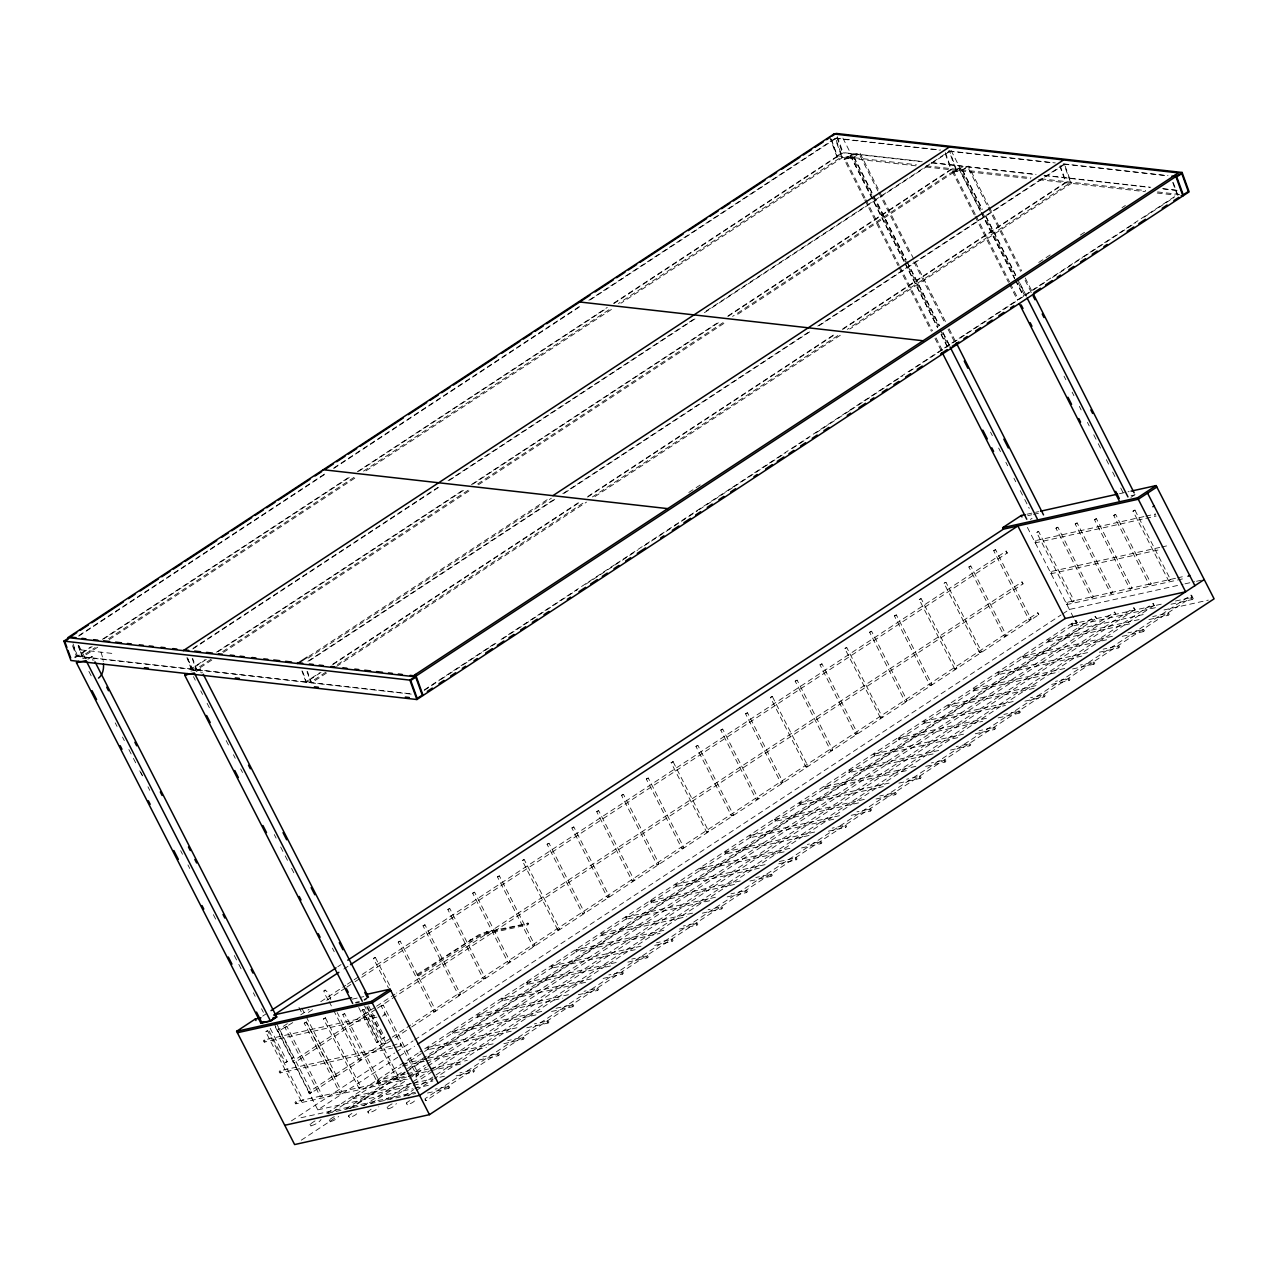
<?xml version="1.0" encoding="UTF-8"?>
<svg xmlns="http://www.w3.org/2000/svg" width="1278" height="1278" viewBox="0 0 1278 1278"><rect width="100%" height="100%" fill="white"/><g stroke="black" fill="none" stroke-linecap="round" stroke-linejoin="round"><path stroke-width="0.75" stroke-dasharray="5 3.75" d="M293.445 1057.561L291.544 1058.583L293.445 1057.561L278.189 1027.752M384.71 1037.64L382.857 1038.487L384.806 1037.496L368.655 1005.946M285.282 1062.625L287.246 1061.635L285.282 1062.625L268.236 1029.317M378.607 1041.57L376.643 1042.56L378.607 1041.57L361.562 1008.278M301.209 1101.157L265.696 1031.745L266.527 1031.09L267.645 1030.723L303.158 1100.134L301.209 1101.157L303.158 1100.134M267.581 1030.867L265.696 1031.745M284.962 1027.48L286.911 1026.458L322.423 1095.869L321.577 1096.508L320.474 1096.875L284.962 1027.48L286.911 1026.458M304.228 1023.199L306.161 1022.192L341.689 1091.588L340.843 1092.243L339.74 1092.61L304.228 1023.199L306.161 1022.192M328.222 999.747C318.733 986.025 328.047 987.782 331.05 1000.466M325.73 990.051L323.781 991.073M323.494 1018.933L325.427 1017.911L323.494 1018.933L359.006 1088.345L360.108 1087.961L360.955 1087.322L325.427 1017.911M342.76 1014.652L344.693 1013.646L380.221 1083.057L379.374 1083.696L378.272 1084.063L342.76 1014.652L344.693 1013.646M309.675 1093.105L311.624 1092.083L309.675 1093.105L274.163 1023.694M373.4 958.452L375.349 957.43L373.4 958.452L388.496 987.958M320.474 1096.875L322.423 1095.869M362.009 1010.387L363.958 1009.364L362.009 1010.387L397.538 1079.798L398.64 1079.431L399.487 1078.776L363.958 1009.364M334.485 1076.795L336.433 1075.772L334.485 1076.795L306.081 1021.266M398.209 942.142L400.158 941.119L435.67 1010.531L434.839 1011.186L433.737 1011.553L398.209 942.142L400.158 941.119M339.74 1092.61L341.689 1091.588M381.275 1006.121L383.224 1005.099L418.753 1074.51L417.906 1075.149L416.804 1075.517L381.275 1006.121L383.224 1005.099M361.179 1059.606L359.294 1060.484L361.243 1059.462L337.264 1012.623M423.018 925.831L424.967 924.809L460.479 994.22L459.649 994.875L458.546 995.242L423.018 925.831L424.967 924.809M359.006 1088.345L360.955 1087.322M384.103 1044.174L386.052 1043.152L384.103 1044.174L364.581 1005.994M447.827 909.521L449.776 908.498L485.305 977.91L484.458 978.565L483.356 978.932L447.827 909.521L449.776 908.498M378.272 1084.063L380.221 1083.057M472.652 893.21L474.585 892.188L510.114 961.599L509.267 962.254L508.165 962.622L472.652 893.21L474.585 892.188M397.538 1079.798L399.487 1078.776M433.737 1011.553L435.67 1010.531M497.461 876.9L499.394 875.877L534.923 945.289L534.076 945.944L532.974 946.311L497.461 876.9L499.394 875.877M416.804 1075.517L418.753 1074.51M458.546 995.242L460.479 994.22M557.783 930.001L522.271 860.589L523.101 859.95L524.22 859.567L559.732 928.978L557.783 930.001L559.732 928.978M524.156 859.711L522.271 860.589M483.356 978.932L485.305 977.91M547.08 844.279L549.029 843.256L584.541 912.668L583.695 913.323L582.592 913.69L547.08 844.279L549.029 843.256M508.165 962.622L510.114 961.599M571.889 827.968L573.838 826.946L609.35 896.357L608.52 897.012L607.401 897.38L571.889 827.968L573.838 826.946M532.974 946.311L534.923 945.289M596.698 811.658L598.647 810.635L634.16 880.047L633.329 880.702L632.211 881.069L596.698 811.658L598.647 810.635M621.507 795.347L623.456 794.325L658.969 863.736L658.138 864.391L657.036 864.759L621.507 795.347L623.456 794.325M582.592 913.69L584.541 912.668M646.317 779.037L648.265 778.014L683.778 847.426L682.947 848.081L681.845 848.448L646.317 779.037L648.265 778.014M607.401 897.38L609.35 896.357M671.126 762.726L673.075 761.704L671.126 762.726L706.654 832.138L707.756 831.77L708.587 831.115L673.075 761.704M632.211 881.069L634.16 880.047M695.935 746.416L697.884 745.394L733.412 814.805L732.566 815.46L731.463 815.827L695.935 746.416L697.884 745.394M657.036 864.759L658.969 863.736M720.76 730.105L722.693 729.099L758.221 798.494L757.375 799.149L756.272 799.517L720.76 730.105L722.693 729.099M681.845 848.448L683.778 847.426M745.569 713.795L747.502 712.789L783.031 782.184L782.184 782.839L781.082 783.206L745.569 713.795L747.502 712.789M706.654 832.138L708.587 831.115M770.378 697.484L772.311 696.478L770.378 697.484L805.891 766.896L806.993 766.528L807.84 765.873L772.311 696.478M731.463 815.827L733.412 814.805M795.188 681.174L797.137 680.168L832.649 749.563L831.802 750.218L830.7 750.585L795.188 681.174L797.137 680.168M756.272 799.517L758.221 798.494M819.997 664.864L821.946 663.857L857.458 733.252L856.627 733.907L855.509 734.275L819.997 664.864L821.946 663.857M781.082 783.206L783.031 782.184M880.526 717.964L844.806 648.553L845.653 647.914L846.755 647.547L882.267 716.942L880.382 717.821L882.267 716.942M846.691 647.674L844.806 648.553M805.891 766.896L807.84 765.873M869.615 632.243L871.564 631.236L907.076 700.632L906.246 701.287L905.128 701.654L869.615 632.243L871.564 631.236M830.7 750.585L832.649 749.563M894.424 615.932L896.373 614.926L931.886 684.321L931.055 684.976L929.953 685.343L894.424 615.932L896.373 614.926M855.509 734.275L857.458 733.252M954.762 669.033L919.233 599.622L920.08 598.983L921.182 598.615L956.695 668.011L954.762 669.033L956.695 668.011M921.119 598.743L919.233 599.622M979.763 652.723L944.043 583.311L944.889 582.672L945.992 582.305L981.52 651.7L979.635 652.579L981.52 651.7M945.992 582.305L944.043 583.311M905.128 701.654L907.076 700.632M968.868 567.001L970.801 565.994L1006.329 635.39L1005.482 636.045L1004.38 636.412L968.868 567.001L970.801 565.994M929.953 685.343L931.886 684.321M993.677 550.69L995.61 549.684L1031.138 619.079L1030.292 619.734L1029.189 620.102L993.677 550.69L995.61 549.684M1072.194 601.922L1036.666 532.511L1037.512 531.856L1038.615 531.488L1074.143 600.9L1072.194 601.922L1074.143 600.9M1038.551 531.632L1036.666 532.511M1004.38 636.412L1006.329 635.39M1055.932 528.229L1057.88 527.223L1093.393 596.634L1092.562 597.273L1091.46 597.641L1055.932 528.229L1057.88 527.223M1029.189 620.102L1031.138 619.079M1075.197 523.964L1077.146 522.942L1112.659 592.353L1111.828 593.008L1110.726 593.375L1075.197 523.964L1077.146 522.942M1094.463 519.699L1096.412 518.676L1131.925 588.088L1131.094 588.727L1129.992 589.094L1094.463 519.699L1096.412 518.676M1113.729 515.417L1115.678 514.411L1151.19 583.806L1150.36 584.461L1149.241 584.829L1113.729 515.417L1115.678 514.411M1091.46 597.641L1093.393 596.634M1132.995 511.152L1134.944 510.13L1132.995 511.152L1168.507 580.563L1169.626 580.196L1170.456 579.541L1134.944 510.13M1110.726 593.375L1112.659 592.353M1129.992 589.094L1131.925 588.088M1149.241 584.829L1151.19 583.806M1168.507 580.563L1170.456 579.541M327.599 1113.314L415.749 1093.425M1155.136 514.139L1154.849 515.609M287.39 1023.63L277.374 1030.196L277.598 1031.761L293.381 1022.256M278.364 1032.129L277.374 1030.196M374.885 1007.336L293.173 1061.044L293.061 1062.146L294.148 1062.976L375.876 1009.253M294.148 1062.976L293.173 1061.044M390.669 1038.183L308.957 1091.891L308.845 1092.994L309.947 1093.824L393.32 1039.014M309.947 1093.824L308.957 1091.891M315.027 1120.918C301.768 1128.873 317.056 1125.758 321.018 1119.56M311.017 1126.126L310.027 1124.209M1006.201 551.09L1007.176 553.007L1006.201 551.09L360.763 975.386M334.293 1116.652C322.519 1122.835 333.526 1123.378 338.606 1116.381M330.283 1121.86L329.293 1119.927M351.897 1113.473C342.488 1118.905 355.444 1117.643 357.872 1112.116M349.549 1117.595L348.559 1115.662M371.163 1109.208C361.115 1115.79 376.738 1111.652 378.799 1106.748M368.815 1113.314L367.824 1111.397M392.09 1103.841C380.317 1110.007 391.324 1110.55 396.404 1103.569M388.081 1109.048L387.09 1107.115M1021.985 581.937L1022.975 583.854L1021.985 581.937L396.563 993.07M409.695 1100.662C400.286 1106.093 413.241 1104.831 415.669 1099.304M407.347 1104.783L406.356 1102.85M426.005 1100.646L425.015 1098.713L1191.048 595.133L1192.15 595.963L1192.039 597.05L426.005 1100.646L424.903 1099.815M1037.768 612.785L1038.758 614.702L1037.768 612.785L412.347 1023.918M1076.06 620.613L1077.05 622.546L1076.06 620.613L419.951 1051.954M1095.326 616.347L1096.316 618.28L1095.326 616.347L405.909 1069.574M1114.592 612.082L1115.582 613.999L1114.592 612.082L426.836 1064.207M1133.858 607.801L1134.848 609.734L1133.858 607.801L431.101 1069.798M1153.123 603.535L1154.114 605.468L1153.123 603.535L415.398 1088.505M1191.048 595.133L1192.039 597.05M78.996 635.454L325.602 473.339M333.941 467.86L582.209 304.643M588.87 300.266L835.492 138.152L842.506 157.545L620.9 303.237M78.741 636.124L327.008 472.908M333.67 468.531L581.953 305.314M590.292 299.835L835.237 138.807L841.723 156.763L618.44 303.541M74.603 657.18L76.281 656.077L412.363 693.986M831.323 139.366L837.282 155.804L842.314 152.497L921.39 161.411M73.054 643.793L77.383 655.758L90.722 646.987M102.384 639.319L350.651 476.103M357.329 471.726L607.274 307.423M613.935 303.03L837.218 156.251L841.723 156.763M75.067 657.787L92.128 646.572M103.79 638.904L352.073 475.688M358.735 471.294L607.002 308.078M613.68 303.701L843.16 152.849L922.237 161.763M77.383 655.758L81.904 656.269L95.227 647.499M108.566 638.744L356.834 475.528M363.511 471.135L611.779 307.918M97.687 647.195L82.687 657.052L78.581 645.741M109.349 639.527L357.616 476.311M365.955 470.831L612.561 308.717M863.944 198.298L844.151 159.287L850.349 155.213L860.03 153.184L878.929 190.422M864.966 197.818L845.189 158.823L850.221 155.501L858.992 153.664L877.89 190.901M87.894 659.208L92.288 656.525L94.093 660.071M844.151 159.287L853.832 157.258L860.03 153.184M193.122 648.297L438.066 487.285M448.067 480.704L696.35 317.487M706.335 310.921L949.618 150.98L956.647 170.389L735.026 316.081M192.866 648.968L441.15 485.752M449.473 480.272L696.095 318.158M704.418 312.679L949.362 151.651L955.864 169.607L732.582 316.385M187.722 658.138L191.524 668.602L204.847 659.831M216.509 652.163L464.793 488.947M471.454 484.57L719.738 321.353M728.061 315.874L951.343 169.095L955.864 169.607M206.253 659.416L191.269 669.273L187.163 657.946M217.931 651.748L466.198 488.531M472.86 484.138L721.143 320.922M727.805 316.545L951.088 169.766L956.647 170.389M191.524 668.602L196.029 669.113L211.03 659.256M222.691 651.588L470.975 488.372M477.637 483.979L725.92 320.762M974.251 214.848L952.637 172.226L958.851 168.153L980.45 210.774M975.29 214.369L953.676 171.763L958.724 168.44L968.532 166.124L988.341 205.183M211.813 660.039L196.812 669.896L192.722 658.585M223.474 652.371L471.758 489.154M478.419 484.777L726.703 321.561M196.125 671.621L200.518 668.921L202.339 672.484M953.676 171.763L962.462 169.91L967.494 166.603L987.303 205.662M952.637 172.226L962.334 170.198L968.532 166.124M308.988 656.269L548.933 498.532M308.094 658.154L551.377 498.212M307.87 661.269L556.154 498.053M562.815 493.675L811.099 330.459M817.76 326.082L1064.366 163.951L1071.395 183.361L849.774 329.053M309.276 660.854L555.898 498.724M564.221 493.244L810.843 331.13M819.166 325.65L1064.111 164.622L1070.613 182.578L847.33 329.357M302.471 671.11L306.273 681.573L319.596 672.803M332.935 664.049L579.541 501.919M587.864 496.439L834.486 334.325M842.809 328.845L1066.092 182.067L1070.613 182.578M321.002 672.388L306.017 682.244L301.912 670.918M332.679 664.72L580.947 501.503M587.608 497.11L835.892 333.893M842.553 329.516L1065.836 182.738L1059.989 166.571M306.273 681.573L310.778 682.085L325.778 672.228M337.44 664.56L585.723 501.343M592.385 496.95L840.668 333.734M326.561 673.011L311.56 682.867L307.471 671.541M336.561 666.429L586.506 502.126M594.829 496.647L843.113 333.43M688.778 492.477L700.456 484.809M1038.71 262.453L1050.372 254.785M1080.357 235.056L1087.035 230.679M1122.02 207.675L1125.359 205.486M424.472 689.769L494.442 643.761M501.12 639.383L614.414 564.892M616.092 563.79L731.064 488.212M732.725 487.11L767.727 464.106M769.388 463.019L847.697 411.532M849.375 410.446L884.36 387.442M886.021 386.339L964.347 334.852M966.008 333.766L1000.994 310.762M1002.671 309.659L1080.98 258.172M1082.642 257.086L1177.629 194.639L1179.131 194.815M424.2 690.439L439.201 680.583M440.862 679.481L495.864 643.329M502.526 638.952L577.512 589.653M585.835 584.174L637.498 550.227M644.16 545.85L672.484 527.223M674.145 526.121L697.484 510.785M699.146 509.698L732.47 487.781M734.131 486.694L785.794 452.731M792.456 448.354L809.118 437.395M815.779 433.018L849.103 411.101M850.781 410.014L902.428 376.051M909.089 371.674L965.753 334.421M967.414 333.334L1045.739 281.847M1052.401 277.47L1082.386 257.757M1084.063 256.654L1135.711 222.691M1144.05 217.212L1174.035 197.499M262.661 1016.122L269.338 1011.729M337.743 966.759L341.082 964.57M343.846 969.043L348.862 965.753M1030.372 519.443L1032.049 518.325M300.729 1014.86L309.068 1009.364M320.746 1001.696L345.763 985.258M347.424 984.156L352.424 980.865M354.102 979.763L359.102 976.472M308.381 1012.4L313.398 1009.109M326.737 1000.339L345.076 988.277M346.753 987.175L353.415 982.798M355.092 981.696L360.092 978.405M361.754 977.319L1007.176 553.007M1130.918 497.334L1135.056 494.618L1131.813 495.289M416.963 974.475L478.723 934.825L486.854 931.79L528.581 923.259L527.878 924.777L486.311 934.01L478.435 937.125L418.337 975.929L416.963 974.475L418.337 975.929M417.65 975.194L470.384 940.544A13.179 2.221 -27.1 0 1 486.902 932.828L527.846 923.738M376.563 1006.233L394.902 994.172M377.537 1008.166L1022.975 583.854M527.814 922.716L527.878 924.777M392.346 1037.081L410.685 1025.02M394.998 1037.912L409.998 1028.039M411.676 1026.953L1038.758 614.702M291.4 1120.902L394.694 1052.992M396.356 1051.906L413.018 1040.947M414.679 1039.861L1061.06 614.942M1062.721 613.839L1069.382 609.462L1183.045 584.254M301.017 1117.739L415.366 1092.259M275.345 1027.001L317.807 1109.847L397.873 1057.194M399.551 1056.107L414.567 1046.235M326.689 1113.266L418.273 1053.04M332.663 1111.908L400.941 1067.018M402.618 1065.916L1077.05 622.546M345.955 1108.985L404.231 1070.676M301.273 1140.184L336.258 1117.18M349.581 1108.425L407.89 1070.085M409.551 1068.999L426.213 1058.04M427.874 1056.954L1079.255 628.744L1144.753 614.223M350.268 1108.729L405.222 1072.593M406.883 1071.507L423.545 1060.548M425.207 1059.462L1096.316 618.28M363.543 1105.805L406.851 1077.354M408.513 1076.252L425.159 1065.309M371.195 1103.361L407.842 1079.271M409.503 1078.185L426.149 1067.226M427.81 1066.14L1115.582 613.999M384.486 1100.438L411.133 1082.929M412.794 1081.827L429.44 1070.884M390.461 1099.08L412.107 1084.862M413.784 1083.76L1134.848 609.734M403.752 1096.173L413.737 1089.607M408.065 1095.917L414.727 1091.524M416.388 1090.438L433.034 1079.495M1154.114 605.468L434.712 1078.392L444.456 1076.252M1143.938 516.6L1035.18 540.706L1034.301 541.76L1035.26 542.894L1156.127 516.072M1035.26 542.894L1036.139 541.84L1035.18 540.706M1159.721 547.447L1050.963 571.554L1050.085 572.608L1051.043 573.742L1159.801 549.62M1051.043 573.742L1051.922 572.688L1050.963 571.554M1175.504 578.295L1066.763 602.401L1065.884 603.456L1066.842 604.59L1175.584 580.468M1066.842 604.59L1067.721 603.535L1066.763 602.401M1161.239 604.19L1071.907 623.999L1071.028 625.054L1071.986 626.188L1155.488 607.673M1071.986 626.188L1072.865 625.134L1071.907 623.999M1192.31 597.305C1189.291 599.622 1195.521 599.733 1192.31 597.305L1174.833 601.187M1139.145 619.558L1047.88 639.799L1047.001 640.853L1047.96 641.987L1131.461 623.472M1047.96 641.987L1048.839 640.933L1047.88 639.799M1168.284 613.105C1165.264 615.421 1171.495 615.533 1168.284 613.105L1152.74 616.555M1112.403 636.3L1023.071 656.109L1022.192 657.164L1023.151 658.298L1106.652 639.783M1023.151 658.298L1024.029 657.243L1023.071 656.109M1143.475 629.415C1140.455 631.731 1146.685 631.843 1143.475 629.415L1127.931 632.866M1087.594 652.611L998.262 672.42L997.383 673.474L998.342 674.608L1081.843 656.093M998.342 674.608L999.22 673.554L998.262 672.42M1118.665 645.725C1115.646 648.042 1121.876 648.154 1118.665 645.725L1103.122 649.176M1064.718 668.49L973.453 688.73L972.574 689.785L973.532 690.919L1058.967 671.972M973.532 690.919L974.411 689.864L973.453 688.73M1093.856 662.036L1092.978 663.09L1093.936 664.209L1094.815 663.17L1093.856 662.036L1080.261 665.055M1036.027 685.663L948.643 705.041L947.765 706.095L948.707 707.229L1034.158 688.283M948.707 707.229L949.586 706.175L948.643 705.041M1069.031 678.346L1068.152 679.401L1069.111 680.519L1069.99 679.481L1069.031 678.346L1055.452 681.366M1013.15 701.542L923.818 721.351L922.94 722.405L923.898 723.54L1005.466 705.44M923.898 723.54L924.777 722.485L923.818 721.351M1044.222 694.657L1043.343 695.711L1044.302 696.829L1045.18 695.791L1044.222 694.657L1030.627 697.676M986.408 718.284L899.009 737.662L898.13 738.716L899.089 739.85L982.606 721.335M899.089 739.85L899.968 738.796L899.009 737.662M1019.413 710.967C1016.393 713.284 1022.624 713.396 1019.413 710.967L1003.885 714.418M963.532 734.163L874.2 753.972L873.321 755.026L874.28 756.161L957.781 737.646M874.28 756.161L875.158 755.106L874.2 753.972M994.603 727.278C991.584 729.594 997.814 729.706 994.603 727.278L979.076 730.728M938.723 750.474L849.391 770.283L848.512 771.337L849.471 772.471L934.921 753.525M849.471 772.471L850.349 771.417L849.391 770.283M969.794 743.588L968.916 744.643L969.874 745.761L970.753 744.723L969.794 743.588L956.2 746.608M915.863 766.353L824.582 786.593L823.703 787.647L824.661 788.782L908.163 770.267M824.661 788.782L825.54 787.727L824.582 786.593M944.985 759.899L944.107 760.953L945.065 762.071L945.944 761.033L944.985 759.899L931.39 762.918M889.105 783.094L799.772 802.904L798.894 803.958L799.852 805.092L883.354 786.577M799.852 805.092L800.731 804.038L799.772 802.904M920.176 776.209L919.297 777.264L920.256 778.382L921.134 777.343L920.176 776.209L906.581 779.229M864.295 799.405L774.963 819.214L774.085 820.268L775.043 821.403L858.544 802.888M775.043 821.403L775.922 820.348L774.963 819.214M895.367 792.52C892.348 794.836 898.578 794.948 895.367 792.52L879.823 795.97M839.486 815.715L750.154 835.524L749.275 836.579L750.234 837.713L833.735 819.198M750.234 837.713L751.113 836.659L750.154 835.524M870.558 808.83L869.679 809.885L870.637 811.003L871.516 809.964L870.558 808.83L856.963 811.849M814.677 832.026L725.345 851.835L724.466 852.889L725.425 854.024L810.859 835.077M725.425 854.024L726.303 852.969L725.345 851.835M845.748 825.141L844.87 826.195L845.828 827.313L846.707 826.275L845.748 825.141L832.154 828.16M789.868 848.336L700.536 868.145L699.657 869.2L700.616 870.334L784.117 851.819M700.616 870.334L701.494 869.28L700.536 868.145M820.939 841.451L820.061 842.506L821.003 843.624L821.882 842.585L820.939 841.451L807.345 844.47M765.043 864.647L675.711 884.456L674.832 885.51L675.79 886.644L759.308 868.129M675.79 886.644L676.669 885.59L675.711 884.456M796.114 857.762C793.095 860.078 799.325 860.19 796.114 857.762L778.637 861.644M740.234 880.957L650.901 900.766L650.023 901.821L650.981 902.955L734.499 884.44M650.981 902.955L651.86 901.901L650.901 900.766M771.305 874.072C768.286 876.389 774.516 876.5 771.305 874.072L755.777 877.523M715.424 897.268L626.092 917.077L625.214 918.131L626.172 919.265L711.622 900.319M626.172 919.265L627.051 918.211L626.092 917.077M746.496 890.383C743.476 892.699 749.707 892.811 746.496 890.383L730.968 893.833M692.564 913.147L601.283 933.387L600.404 934.442L601.363 935.576L686.813 916.63M601.363 935.576L602.242 934.522L601.283 933.387M721.687 906.693L720.808 907.747L721.766 908.866L722.645 907.827L721.687 906.693L708.092 909.712M663.857 930.32L576.474 949.698L575.595 950.752L576.554 951.886L660.055 933.371M576.554 951.886L577.432 950.832L576.474 949.698M374.901 1015.403L264.211 1039.941L263.332 1040.995L264.29 1042.129L376.914 1017.144M264.29 1042.129L265.169 1041.075L264.211 1039.941M696.877 923.004L695.999 924.058L696.957 925.176L697.836 924.138L696.877 923.004L683.283 926.023M640.997 946.199L551.665 966.008L550.786 967.063L551.745 968.197L635.246 949.682M551.745 968.197L552.623 967.142L551.665 966.008M384.694 1015.435C385.764 1010.131 382.969 1019.237 378.863 1016.713M672.068 939.314C669.049 941.63 675.279 941.742 672.068 939.314L656.525 942.765M616.188 962.51L526.856 982.319L525.977 983.373L526.935 984.507L612.386 965.561M526.935 984.507L527.814 983.453L526.856 982.319M647.259 955.625C644.24 957.941 650.47 958.053 647.259 955.625L631.715 959.075M591.379 978.82L502.046 998.629L501.168 999.684L502.126 1000.818L585.628 982.287M502.126 1000.818L503.005 999.763L502.046 998.629M622.45 971.935L621.571 972.989L622.53 974.108L623.408 973.069L622.45 971.935L608.855 974.954M568.502 994.699L477.237 1014.94L476.359 1015.994L477.317 1017.128L562.751 998.182M390.685 1046.251L279.994 1070.788L279.115 1071.843L280.074 1072.977L392.713 1047.992M477.317 1017.128L478.196 1016.074L477.237 1014.94M280.074 1072.977L280.952 1071.922L279.994 1070.788M597.641 988.245L596.762 989.3L597.721 990.418L598.599 989.38L597.641 988.245L584.046 991.265M400.397 1044.094C398.784 1050.772 406.644 1039.11 392.634 1045.819M541.76 1011.441L452.428 1031.25L451.549 1032.304L452.508 1033.439L536.009 1014.908M452.508 1033.439L453.386 1032.384L452.428 1031.25M572.832 1004.556C569.812 1006.872 576.027 1006.984 572.832 1004.556L555.339 1008.438M516.935 1027.752L427.603 1047.561L426.724 1048.615L427.683 1049.749L511.2 1031.218M427.683 1049.749L428.561 1048.695L427.603 1047.561M548.006 1020.866L547.128 1021.921L548.086 1023.039L548.965 1022.001L548.006 1020.866L534.428 1023.886M523.197 1037.177C520.178 1039.493 526.408 1039.605 523.197 1037.177L507.67 1040.627M406.468 1077.098L295.777 1101.636L294.898 1102.69L295.857 1103.825L406.548 1079.271M405.174 1074.159L377.984 1080.182L377.106 1081.236L378.064 1082.37L405.254 1076.332M295.857 1103.825L296.736 1102.77L295.777 1101.636M378.064 1082.37L378.943 1081.316L377.984 1080.182M416.181 1074.942C414.567 1081.619 422.427 1069.958 408.417 1076.667M498.388 1053.487C495.369 1055.804 501.599 1055.916 498.388 1053.487L482.86 1056.938M411.436 1083.568L353.175 1096.492L352.297 1097.546L353.255 1098.681L411.516 1085.757M353.255 1098.681L354.134 1097.626L353.175 1096.492M473.579 1069.798L472.7 1070.852L473.659 1071.97L474.537 1070.932L473.579 1069.798L459.984 1072.817M448.77 1086.108L447.891 1087.163L448.85 1088.281L449.728 1087.243L448.77 1086.108L435.175 1089.128M82.655 658.665L92.288 656.525M85.434 658.298L91.249 657.004L93.07 660.55M190.885 671.062L200.518 668.921M193.665 670.694L199.48 669.416L201.301 672.963M1027.017 514.203L1038.583 511.647M1119.512 493.707L1129.145 491.567M1027.784 515.657L1031.65 514.778M1033.567 514.363L1039.365 513.069M1145.887 516.168L1155.584 514.012M1161.67 547.016L1169.434 545.291M1177.453 577.864L1185.217 576.138M1177.533 580.036L1185.297 578.311M1184.962 583.838L1194.595 581.698M1196.527 581.266L1202.31 579.988M1171.031 604.222L1192.39 599.478M1164.018 609.941L1208.317 600.117M1148.938 619.59L1168.364 615.277M1122.196 636.332L1143.554 631.588M1099.32 652.211L1118.745 647.898M1072.562 668.953L1093.936 664.209M1051.634 684.401L1069.111 680.519M1024.892 701.143L1044.302 696.829M998.134 717.885L1019.493 713.14M975.274 733.764L994.683 729.45M950.449 750.074L969.874 745.761M925.639 766.385L945.065 762.071M898.897 783.126L920.256 778.382M876.021 799.006L895.447 794.692M851.212 815.316L870.637 811.003M828.336 831.195L845.828 827.313M801.594 847.937L821.003 843.624M778.717 863.816L796.194 859.934M750.026 880.989L771.385 876.245M727.166 896.868L746.576 892.555M702.341 913.179L721.766 908.866M352.297 999.156L363.847 996.6M679.481 929.058L696.957 925.176M654.671 945.369L672.148 941.487M627.913 962.11L647.339 957.797M603.104 978.421L622.53 974.108M578.295 994.731L597.721 990.418M551.537 1011.473L572.911 1006.729M394.646 1047.561L400.477 1046.283M526.728 1027.784L548.086 1023.039M402.794 1063.871L494.075 1043.631M402.874 1066.06L424.248 1061.315M426.181 1060.884L486.391 1047.529M503.867 1043.663L523.277 1039.349M407.123 1073.728L428.481 1068.983M430.43 1068.552L467.317 1060.373M413.018 1074.606L463.515 1063.424M479.058 1059.973L498.468 1055.66M413.385 1083.153L432.795 1078.84M413.465 1085.326L432.875 1081.012M456.182 1075.852L473.659 1071.97M317.807 1109.847L412.954 1088.744M414.903 1088.313L428.497 1085.294M427.491 1093.025L448.85 1088.281M845.189 158.823L853.96 156.97L872.842 194.208M1131.094 495.704L1134.017 495.097M835.86 138.184L940.64 150.005M948.548 150.9L1055.309 162.929M1063.216 163.824L1167.996 175.645M834.726 138.312L939.506 150.133M949.394 151.235L1052.193 162.833M1064.063 164.175L1166.862 175.773M931.279 162.53L1036.059 174.351M1043.966 175.246L1150.727 187.275M1162.581 188.617L1176.415 190.182M932.125 162.881L1034.924 174.463M1044.813 175.581L1149.593 187.403M1163.427 188.968L1177.262 190.518M837.282 155.804L916.358 164.734M926.23 165.836L1031.011 177.658M1040.899 178.776L1145.679 190.598M1157.548 191.924L1179.29 194.384M916.038 165.836L836.962 156.922L830.524 139.142M925.927 166.955L1030.707 178.776M1038.615 179.655L1145.36 191.7M1157.229 193.042L1175.025 195.039M111.777 653.377L79.284 649.703L83.821 658.553M411.228 694.114L77.127 656.429L73.038 645.102M328.366 1112.803L329.181 1113.378M1027.384 527.399L1073.871 618.232M1074.766 619.974L1079.255 628.744M375.349 957.43L390.445 986.935M367.409 1006.713L386.052 1043.152M366.706 1006.936L382.857 1038.487M193.489 676.669L195.294 680.216M200.742 690.871L202.563 694.417M207.1 703.283L210.726 710.376M226.174 740.553L228.89 745.873M233.427 754.739L235.248 758.285M240.695 768.941L242.516 772.487M274.291 834.582L276.112 838.144M280.649 847.01L284.275 854.103M285.186 855.877L287.917 861.196M291.544 868.305L294.275 873.625M332.408 948.148L334.213 951.695M358.703 1007.511L376.643 1042.56M329.117 1001.489L332.663 1008.422M333.542 1010.163L359.294 1060.484M301.8 1008.102L305.362 1015.051M306.241 1016.777L336.433 1075.772M298.972 1007.384L302.519 1014.333M276.112 1022.672L311.624 1092.083M140.804 772.311L142.625 775.858M88.885 671.365L92.511 678.474M115.228 722.869L117.049 726.415M122.496 737.071L124.317 740.617M128.87 749.499L132.497 756.608M133.407 758.381L136.139 763.717M139.765 770.81L142.497 776.145M147.944 786.801L149.766 790.347M180.661 850.717L182.482 854.263M187.93 864.918L189.751 868.481M213.362 914.649L216.094 919.968M234.273 955.481L237.9 962.59M238.81 964.363L241.542 969.698M253.348 992.782L255.169 996.329M261.527 1008.757L263.348 1012.304M270.201 1028.327L287.246 1061.635M989.236 206.972L1021.633 270.888M1025.244 277.997L1031.538 290.425M988.198 207.451L1020.611 271.367M1025.1 280.249L1031.41 292.678M962.462 169.91L982.255 208.985M985.865 216.078L1016.457 276.447M1020.068 283.556L1026.362 295.985M962.334 170.198L982.127 209.272M985.737 216.365L1016.33 276.735M1017.24 278.524L1026.234 296.272M951.088 150.437L1014.524 275.585M1018.119 282.678L1024.429 295.122M981.344 212.547L1014.652 278.237M1015.547 280.026L1023.646 296.001M958.724 168.44L980.322 211.062M981.216 212.835L1014.524 278.524M1015.419 280.313L1023.518 296.288M1064.031 376.195L1065.836 379.742M1072.13 392.17L1073.935 395.717M1079.335 406.372L1081.124 409.934M1087.434 422.363L1089.223 425.909M1093.728 434.792L1097.339 441.884M1098.233 443.658L1100.933 448.993M1106.333 459.649L1109.032 464.968M1112.627 472.077L1115.327 477.397M1120.726 488.052L1123.442 493.388M976.184 216.142L1009.492 281.847M1010.387 283.62L1018.486 299.595M975.146 216.621L1008.454 282.326M1009.348 284.099L1017.448 300.074M879.823 192.195L945.496 321.625M949.091 328.718L955.385 341.13M878.785 192.674L910.271 254.721M913.866 261.814L944.458 322.104M948.052 329.197L954.346 341.609M873.753 195.981L906.134 259.817M907.029 261.591L939.41 325.427M943.02 332.52L949.314 344.932M853.832 157.258L872.714 194.496M873.625 196.269L906.006 260.105M906.901 261.878L939.282 325.714M942.892 332.807L949.187 345.204M842.905 138.12L871.884 195.246M872.778 197.02L939.346 328.238M940.241 330.012L948.34 345.971M850.349 155.213L904.329 261.607M905.223 263.38L937.605 327.216M941.199 334.309L947.493 346.721M850.221 155.501L904.201 261.894M905.096 263.667L937.477 327.503M941.071 334.596L947.381 347.009M990.546 432.124L992.351 435.67M998.645 448.083L1000.45 451.629M1005.85 462.253L1007.639 465.799M1013.933 478.212L1015.738 481.758M1020.243 490.624L1023.838 497.717M1024.732 499.49L1029.237 508.356M865.877 199.592L899.153 265.201M900.047 266.974L932.445 330.81M936.039 337.903L942.333 350.316M864.839 200.071L898.115 265.68M899.025 267.453L931.406 331.29M935.001 338.382L941.295 350.795M186.939 657.739L193.25 670.183M78.789 645.502L85.099 657.914M1173.3 182.674L1177.629 194.639M1172.693 182.371L1177.373 195.31M1060.133 165.613L1066.092 182.067M945.385 152.641L951.343 169.095M945.241 153.6L951.088 169.766M837.298 136.666L843.16 152.849M836.898 137.545L842.314 152.497M830.716 138.312L837.218 156.251M306.992 671.605L310.778 682.085M192.243 658.633L196.029 669.113M78.102 645.805L81.904 656.269M72.495 645.614L76.281 656.077M100.946 652.163A34.266 18.339 56.7 0 1 103.278 661.429M486.854 931.79L486.95 933.851L486.854 931.79M470.256 939.681L469.809 940.672L471.055 941.279L470.24 939.697"/><path stroke-width="1.5" d="M1154.21 505.864L1152.868 506.743M1189.722 575.276L1187.981 576.282M831.994 136.155L836.131 133.439L1182.102 172.466L1189.131 191.86L416.9 699.529L70.929 660.502L63.9 641.109L70.098 637.019L76.041 637.69M71.776 635.933L76.76 632.642M80.099 630.453L88.438 624.974M91.76 622.785L123.423 601.97M128.423 598.679L135.085 594.302M140.085 591.011L158.408 578.966M161.747 576.777L170.086 571.298M173.409 569.109L181.748 563.63M185.07 561.441L216.733 540.626M221.733 537.335L228.395 532.958M231.733 530.769L251.734 517.622M255.057 515.433L263.396 509.954M266.719 507.765L275.058 502.286M278.396 500.097L310.043 479.282M315.043 476.007L321.705 471.614M325.043 469.425L333.382 463.946M336.705 461.757L345.044 456.278M348.367 454.089L356.706 448.61M360.045 446.421L403.353 417.938M408.353 414.663L426.692 402.602M430.015 400.413L438.354 394.934M441.693 392.745L450.016 387.266M453.355 385.077L496.679 356.594M501.679 353.319L520.002 341.258M523.341 339.069L531.664 333.59M535.003 331.401L543.326 325.922M546.664 323.733L589.989 295.25M594.989 291.975L613.312 279.914M616.651 277.725L624.974 272.246M628.313 270.057L636.636 264.578M639.974 262.389L683.299 233.922M688.299 230.631L706.622 218.586M709.961 216.381L718.284 210.918M721.623 208.713L729.946 203.25M733.284 201.045L764.947 180.246M769.947 176.955L776.609 172.578M781.609 169.287L799.932 157.242M803.271 155.037L811.594 149.574M814.933 147.369L823.272 141.906M826.594 139.701L829.933 137.513M66.424 640.342L68.101 639.24M95.003 661.844L276.751 1017L270.537 1021.074L260.904 1023.215L76.44 662.739L78.517 661.381M183.329 650.614L949.362 147.034M352.664 1003.406L184.687 675.135L186.748 673.778M187.403 673.554L185.725 674.656L188.633 674.017M297.566 663.522L307.103 657.243M552.911 495.656L1063.6 159.926M63.9 641.109L409.871 680.12L1182.102 172.466M415.749 677.148L410.717 680.471L417.219 698.411L422.251 695.104L414.903 674.832M427.315 691.366L432.315 688.091M438.977 683.698L443.977 680.423M450.639 676.03L455.639 672.755M462.301 668.362L465.639 666.173M473.962 660.694L477.301 658.505M485.64 653.026L492.302 648.649M497.302 645.358L503.963 640.981M508.964 637.69L513.964 634.415M520.625 630.022L525.625 626.747M532.287 622.354L537.287 619.079M543.949 614.686L548.949 611.411M567.288 599.35L570.611 597.161M578.95 591.682L585.612 587.305M590.612 584.014L597.273 579.637M602.273 576.362L607.274 573.071M613.935 568.694L618.935 565.403M625.597 561.026L630.597 557.735M637.259 553.358L645.598 547.879M660.598 538.022L663.921 535.817M672.26 530.354L678.922 525.961M683.922 522.686L690.583 518.293M695.583 515.018L700.584 511.727M707.245 507.35L712.245 504.059M718.907 499.682L723.907 496.391M730.569 492.014L735.569 488.723M753.908 476.678L757.231 474.473M765.57 469.01L772.231 464.617M777.232 461.342L783.893 456.949M788.893 453.674L793.894 450.383M800.555 446.006L805.555 442.715M812.217 438.338L817.217 435.047M823.895 430.67L828.895 427.379M847.218 415.334L850.557 413.145M858.88 407.666L865.541 403.273M870.542 399.998L873.88 397.809M882.203 392.33L887.204 389.039M893.865 384.662L898.865 381.371M905.543 376.994L910.543 373.703M917.205 369.326L922.205 366.035M940.528 353.99L947.19 349.597M952.19 346.322L958.851 341.929M963.852 338.654L967.19 336.465M975.513 330.986L980.514 327.695M987.191 323.318L992.191 320.027M998.853 315.65L1003.853 312.359M1010.515 307.982L1013.853 305.793M1033.838 292.646L1040.5 288.269M1045.5 284.978L1052.177 280.601M1057.162 277.31L1060.5 275.121M1068.839 269.642L1073.84 266.351M1080.501 261.974L1085.501 258.683M1092.163 254.306L1097.163 251.015M1103.825 246.638L1107.163 244.449M1127.148 231.302L1133.826 226.925M1138.81 223.634L1145.487 219.257M1162.149 208.298L1167.149 205.007M1173.811 200.63L1178.811 197.339M1131.062 491.135L1156.111 485.592L1214.1 598.839L429.456 1114.656L294.611 1144.561L236.622 1031.298L255.201 1019.077L260.984 1017.799M1156.862 487.03L1138.267 499.251L1003.422 529.156L1002.655 527.718L1021.234 515.497L1025.084 514.635M271.016 1010.626L336.082 967.861M347.76 960.177L1003.422 529.156M260.904 1023.215L263.619 1021.617M273.78 1015.099L338.846 972.334M350.523 964.65L1017.863 525.945L1065.229 618.488L1185.633 591.794L1137.532 497.797L1002.655 527.718M364.358 999.907L366.435 998.549M236.622 1031.298L371.499 1001.393L390.078 989.172L438.21 1083.153M1137.532 497.797L1156.111 485.592M390.828 990.61L372.233 1002.831L237.388 1032.736M417.906 1044.03L1065.229 618.488M1204.227 579.557L419.599 1095.374L284.738 1125.279M76.44 662.739L86.073 660.598L270.537 1021.074M184.687 675.135L194.32 673.011L362.297 1001.265M1040.5 511.216L1117.579 494.123M274.466 1014.812L351.546 997.719M366.962 994.3L390.078 989.172M273.54 1017.703L276.751 1017M272.805 1018.119L275.713 1017.48L270.664 1020.787L261.942 1022.72L256.495 1012.064M355.875 1002.687L359.086 1001.968M1171.942 176.092L1175.904 176.54M1181.08 195.726L1182.933 195.933L1175.313 174.942M578.599 301.864L923.083 340.763M323.254 469.729L667.739 508.628M81.968 638.361L85.914 638.808M93.821 639.703L97.783 640.15M103.71 640.821L109.636 641.492M115.579 642.147L121.506 642.818M127.433 643.489L131.394 643.936M139.302 644.831L143.248 645.278M149.175 645.949L153.136 646.396M161.044 647.275L164.99 647.722M172.897 648.617L176.859 649.064M184.24 649.863L188.713 650.406M194.655 651.077L200.582 651.748M206.509 652.403L212.452 653.074M218.378 653.745L222.324 654.192M230.232 655.087L234.193 655.534M240.12 656.205L244.082 656.652M251.99 657.531L255.935 657.978M263.843 658.873L267.805 659.32M273.732 659.991L279.658 660.662M285.585 661.333L291.528 662.004M297.454 662.659L302.694 663.25M309.308 664.001L313.27 664.448M319.196 665.119L323.158 665.566M331.066 666.461L335.012 666.908M342.919 667.787L346.881 668.234M354.789 669.129L358.735 669.576M364.677 670.247L370.604 670.918M376.531 671.589L382.457 672.26M388.4 672.915L392.346 673.362M398.273 674.033L402.235 674.48M410.142 675.375L416.069 676.046M414.312 676.541L415.813 676.717M144.398 667.643L148.344 668.09M235.328 677.899L239.29 678.346M314.404 686.813L318.366 687.26M405.35 697.069L409.311 697.516M1147.564 493.148L1194.914 585.691M1021.234 515.497L1021.969 516.935M371.499 1001.393L429.456 1114.656M203.25 674.257L368.495 997.191M248.523 765.234L250.328 768.781M283.029 832.649L286.655 839.758M311.161 887.651L314.803 894.76M339.309 942.669L342.951 949.762M364.741 992.351L367.457 997.671M206.605 715.472L210.231 722.565M234.753 770.474L238.379 777.567M262.901 825.476L266.527 832.585M299.212 896.453L301.033 900M318.286 933.723L320.107 937.269M346.434 988.725L348.255 992.271M106.697 687.197L108.518 690.743M134.861 742.246L136.682 745.793M160.309 791.961L162.13 795.507M188.473 847.01L190.294 850.557M194.831 859.439L196.652 862.985M223.011 914.489L224.832 918.035M251.175 969.539L252.996 973.085M92.016 690.663L96.569 699.545M120.196 745.713L122.001 749.259M148.36 800.763L150.181 804.309M173.808 850.477L178.345 859.359M201.972 905.527L203.793 909.073M228.315 957.03L231.957 964.123M255.201 1019.077L255.951 1020.515M1033.343 293.972L1134.145 492.845M1033.199 296.224L1035.004 299.771M1042.209 313.989L1043.998 317.535M1090.805 409.871L1092.61 413.417M1027.145 298.046L1127.947 496.918M1021.186 304.931L1022.991 308.477M1030.18 322.679L1031.985 326.241M1067.993 397.266L1071.587 404.359M1078.792 418.561L1080.597 422.123M1115.694 491.375L1119.288 498.468M1019.253 303.637L1119.161 500.72M956.279 342.903L1043.535 514.906M964.251 361.115L967.845 368.208M1003.821 439.137L1008.326 448.003M950.081 346.977L1037.337 518.98M982.814 430.111L987.319 438.977M991.808 447.843L993.613 451.39M942.205 352.568L1026.761 519.251M415.494 674.449L423.098 695.44M409.871 680.12L416.9 699.529M64.747 641.444L66.919 647.435M67.99 650.422L70.705 657.898M103.518 663.905A34.266 18.339 56.7 0 1 98.486 678.091M833.943 133.998L67.91 637.594L412.395 676.477L1178.428 172.897L833.943 133.998M1181.783 173.568L1176.75 176.875L1183.236 194.831L1188.284 191.508L1181.783 173.568"/></g></svg>
